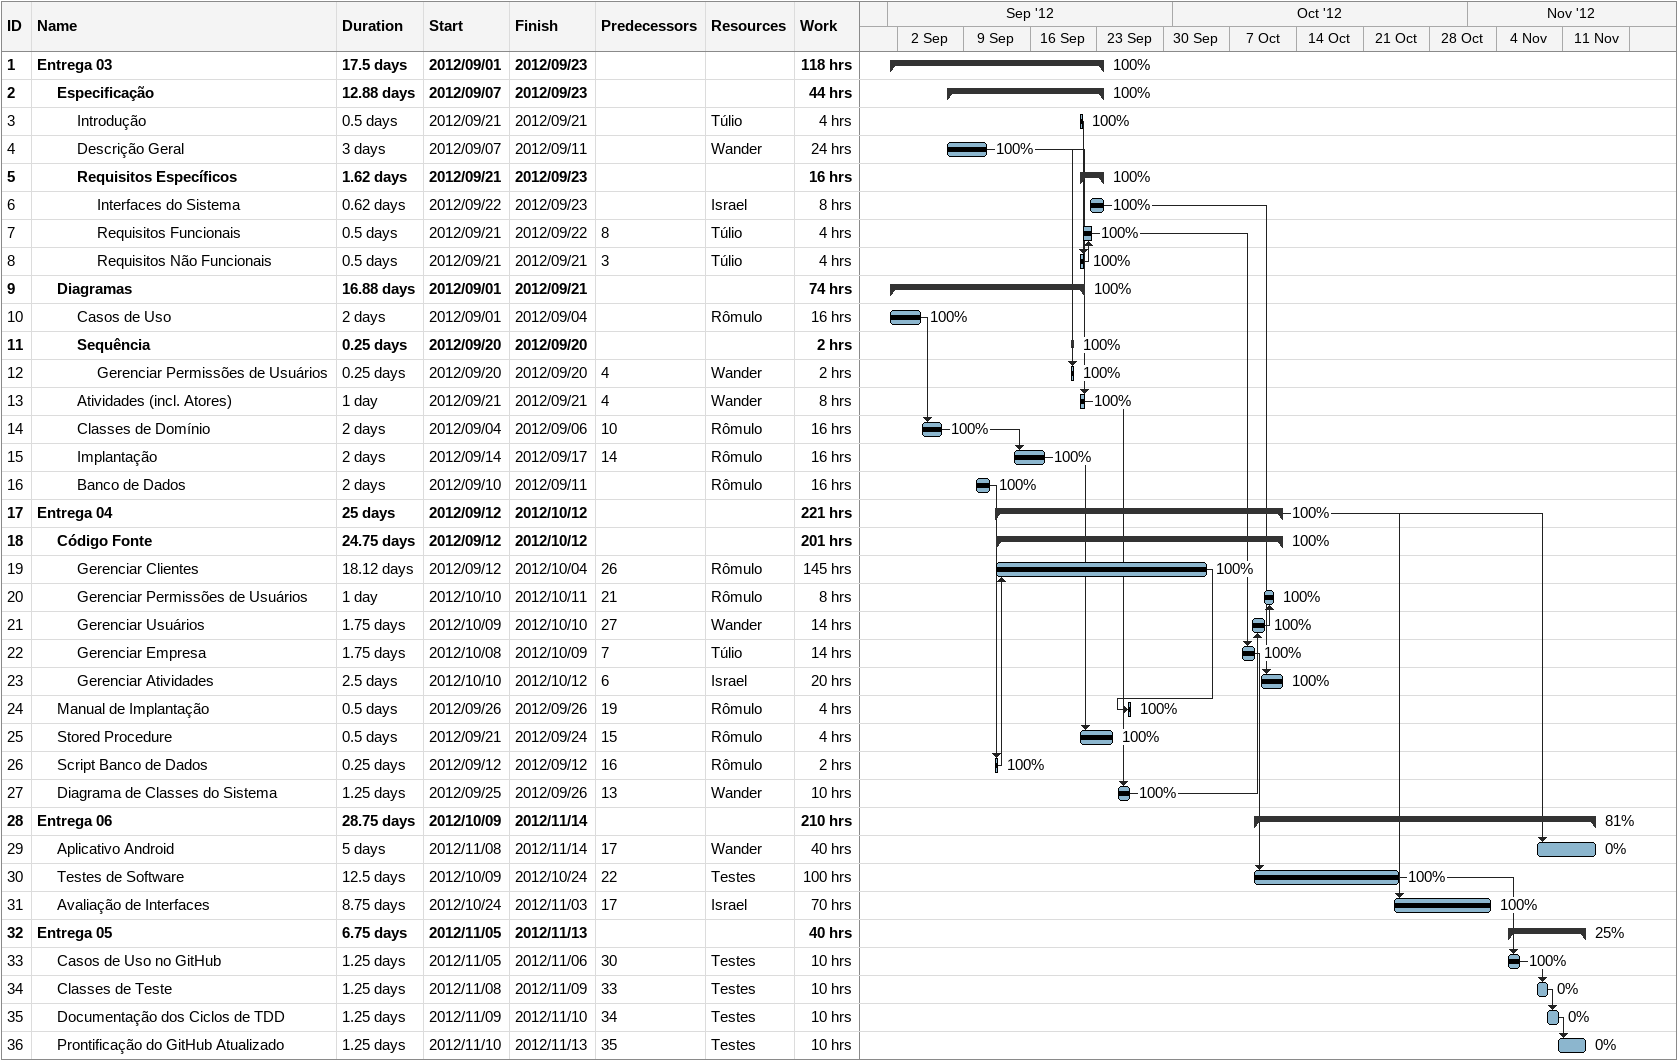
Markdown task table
| ID | Level | Task | Duration | Start | Finish | Predecessors | Resources | % complete | Work (h) |
|---|---|---|---|---|---|---|---|---|---|
| 1 | 1 | **Entrega 03** | 17.5d | 2012-09-01 | 2012-09-23 |  |  | 100 | 118 |
| 2 | 2 | **Especificação** | 12.88d | 2012-09-07 | 2012-09-23 |  |  | 100 | 44 |
| 3 | 3 | Introdução | 0.5d | 2012-09-21 | 2012-09-21 |  | Túlio | 100 | 4 |
| 4 | 3 | Descrição Geral | 3d | 2012-09-07 | 2012-09-11 |  | Wander | 100 | 24 |
| 5 | 3 | **Requisitos Específicos** | 1.62d | 2012-09-21 | 2012-09-23 |  |  | 100 | 16 |
| 6 | 4 | Interfaces do Sistema | 0.62d | 2012-09-22 | 2012-09-23 |  | Israel | 100 | 8 |
| 7 | 4 | Requisitos Funcionais | 0.5d | 2012-09-21 | 2012-09-22 | 8 | Túlio | 100 | 4 |
| 8 | 4 | Requisitos Não Funcionais | 0.5d | 2012-09-21 | 2012-09-21 | 3 | Túlio | 100 | 4 |
| 9 | 2 | **Diagramas** | 16.88d | 2012-09-01 | 2012-09-21 |  |  | 100 | 74 |
| 10 | 3 | Casos de Uso | 2d | 2012-09-01 | 2012-09-04 |  | Rômulo | 100 | 16 |
| 11 | 3 | **Sequência** | 0.25d | 2012-09-20 | 2012-09-20 |  |  | 100 | 2 |
| 12 | 4 | Gerenciar Permissões de Usuários | 0.25d | 2012-09-20 | 2012-09-20 | 4 | Wander | 100 | 2 |
| 13 | 3 | Atividades (incl. Atores) | 1d | 2012-09-21 | 2012-09-21 | 4 | Wander | 100 | 8 |
| 14 | 3 | Classes de Domínio | 2d | 2012-09-04 | 2012-09-06 | 10 | Rômulo | 100 | 16 |
| 15 | 3 | Implantação | 2d | 2012-09-14 | 2012-09-17 | 14 | Rômulo | 100 | 16 |
| 16 | 3 | Banco de Dados | 2d | 2012-09-10 | 2012-09-11 |  | Rômulo | 100 | 16 |
| 17 | 1 | **Entrega 04** | 25d | 2012-09-12 | 2012-10-12 |  |  | 100 | 221 |
| 18 | 2 | **Código Fonte** | 24.75d | 2012-09-12 | 2012-10-12 |  |  | 100 | 201 |
| 19 | 3 | Gerenciar Clientes | 18.12d | 2012-09-12 | 2012-10-04 | 26 | Rômulo | 100 | 145 |
| 20 | 3 | Gerenciar Permissões de Usuários | 1d | 2012-10-10 | 2012-10-11 | 21 | Rômulo | 100 | 8 |
| 21 | 3 | Gerenciar Usuários | 1.75d | 2012-10-09 | 2012-10-10 | 27 | Wander | 100 | 14 |
| 22 | 3 | Gerenciar Empresa | 1.75d | 2012-10-08 | 2012-10-09 | 7 | Túlio | 100 | 14 |
| 23 | 3 | Gerenciar Atividades | 2.5d | 2012-10-10 | 2012-10-12 | 6 | Israel | 100 | 20 |
| 24 | 2 | Manual de Implantação | 0.5d | 2012-09-26 | 2012-09-26 | 19 | Rômulo | 100 | 4 |
| 25 | 2 | Stored Procedure | 0.5d | 2012-09-21 | 2012-09-24 | 15 | Rômulo | 100 | 4 |
| 26 | 2 | Script Banco de Dados | 0.25d | 2012-09-12 | 2012-09-12 | 16 | Rômulo | 100 | 2 |
| 27 | 2 | Diagrama de Classes do Sistema | 1.25d | 2012-09-25 | 2012-09-26 | 13 | Wander | 100 | 10 |
| 28 | 1 | **Entrega 06** | 28.75d | 2012-10-09 | 2012-11-14 |  |  | 81 | 210 |
| 29 | 2 | Aplicativo Android | 5d | 2012-11-08 | 2012-11-14 | 17 | Wander | 0 | 40 |
| 30 | 2 | Testes de Software | 12.5d | 2012-10-09 | 2012-10-24 | 22 | Testes | 100 | 100 |
| 31 | 2 | Avaliação de Interfaces | 8.75d | 2012-10-24 | 2012-11-03 | 17 | Israel | 100 | 70 |
| 32 | 1 | **Entrega 05** | 6.75d | 2012-11-05 | 2012-11-13 |  |  | 25 | 40 |
| 33 | 2 | Casos de Uso no GitHub | 1.25d | 2012-11-05 | 2012-11-06 | 30 | Testes | 100 | 10 |
| 34 | 2 | Classes de Teste | 1.25d | 2012-11-08 | 2012-11-09 | 33 | Testes | 0 | 10 |
| 35 | 2 | Documentação dos Ciclos de TDD | 1.25d | 2012-11-09 | 2012-11-10 | 34 | Testes | 0 | 10 |
| 36 | 2 | Prontificação do GitHub Atualizado | 1.25d | 2012-11-10 | 2012-11-13 | 35 | Testes | 0 | 10 |
